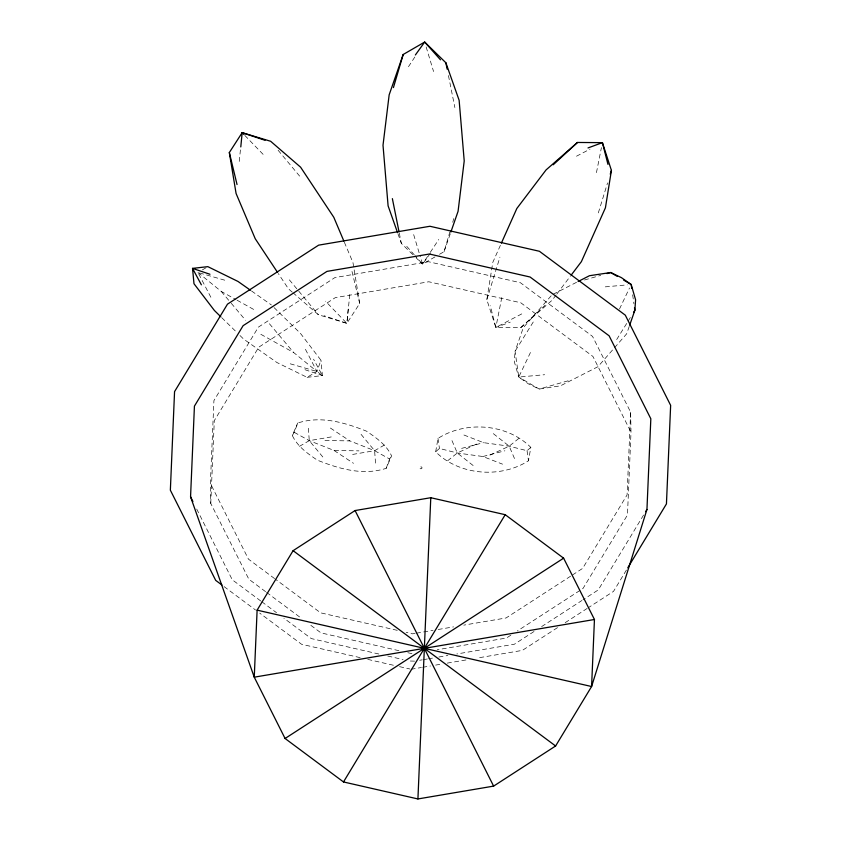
<?xml version="1.0" encoding="UTF-8"?>
<svg xmlns="http://www.w3.org/2000/svg" width="841" height="841" viewBox="0 0 841 841"><rect width="100%" height="100%" fill="white"/><g stroke="black" fill="none" stroke-linecap="round" stroke-linejoin="round"><path stroke-width="0.63" stroke-dasharray="4.21 3.15" d="M265.577 591.654L248.852 579.207L210.765 503.454L210.376 483.407L213.919 400.6L258.366 327.138L334.928 277.572L428.437 261.709L520.379 282.702L592.537 336.389L630.624 412.143L631.002 432.19L627.47 514.997L583.023 588.458L517.394 630.95M210.765 503.454L214.297 420.658L258.755 347.196L335.317 297.63L428.826 281.767L520.768 302.76L592.926 356.447L631.002 432.19M630.624 412.143L627.081 494.939L582.634 568.4L571.701 575.486M348.237 309.067L346.86 323.343L318.392 314.744L293.267 293.004M239.254 161.43L240.642 147.669M349.772 294.571L346.86 323.343L323.964 315.69M556.101 295.002L552.148 300.216L520.768 327.643L495.843 327.464L486.823 299.69L492.815 262.308L500.826 244.363M435.67 451.785L437.993 438.413C465.83 420.521 507.302 423.696 530.818 447.391L528.495 460.763C500.647 478.666 459.186 475.491 435.67 451.785L439.444 448.463L457.294 452.994L482.892 456.516L502.54 464.169M501.793 297.472L495.843 327.464L510.235 322.166M596.448 172.636L601.41 147.638M439.528 254.287L444.059 251.659L449.83 232.053M452.71 222.245L453.793 218.576M486.823 299.69L499.922 257.199M598.319 212.91L607.559 182.917M444.059 251.659L450.429 233.325M629.236 326.424L626.64 333.856L613.972 348.353M274.071 307.596L300.531 333.478L320.957 360.253L316.952 371.48L307.091 377.325L276.941 362.534L243.606 339.07L239.958 335.496M292.3 435.459L294.266 432.348L297.725 423.023C320.936 415.454 344.799 422.539 366.581 431.202C376.358 437.93 386.418 444.784 391.591 455.896L386.166 468.332C362.955 475.901 339.091 468.815 317.299 460.153C307.533 453.425 297.472 446.571 292.3 435.459L297.725 423.023M386.166 468.332L389.625 459.007L391.591 455.896M530.44 352.516L518.75 377.062L528.526 383.948L539.218 389.047L560.463 385.84L597.94 366.718L613.131 349.32M619.481 309.057L629.51 288.011M643.575 515.049L598.266 589.919L583.023 599.791M626.408 570.082L613.52 591.381L588.258 607.738M533.247 322.008L515.06 351.265L514.324 361.735L518.75 377.062L539.218 389.047L570.419 380.143M616.674 339.564L627.449 322.219M628.122 321.136L630.824 316.805M344.379 242.282L352.947 262.518L359.696 303.464L346.86 323.343L325.499 301.204M408.474 66.691L415.517 55.979M427.48 256.621L422.55 264.116L416.106 257.819M430.298 252.332L438.76 239.475M430.413 253.183L422.55 264.116L415.065 255.706M556.889 293.961L570.324 276.237M551.139 295.822L523.291 327.706L515.06 351.265L518.75 377.062L544.642 374.718M520.768 327.643L545.031 305.325M463.938 435.007L483.586 442.671L509.194 446.182L527.044 450.713L530.818 447.391M447.601 460.794L457.294 452.994L476.9 443.89M518.886 438.382L509.194 446.182L489.588 455.286M570.608 576.19L506.072 617.967L463.801 625.136M510.834 635.197L506.45 638.025L437.278 649.757M534.014 631.517L514.408 644.206L456.8 653.983M541.636 626.587L581.93 600.495M557.509 627.638L522.366 650.387L477.068 658.072M565.194 622.666L587.165 608.442M202.376 269.908L207.853 266.65M434.997 256.904L422.55 264.116L419.953 255.517M299.438 446.35L309.278 440.652L331.585 436.868M384.453 445.005L374.613 450.702L352.305 454.487M576.505 156.205L590.014 149.13M521.735 313.903L495.843 327.464L490.292 305.735M553.126 294.276L576.968 282.103M584.495 280L600.716 275.375M461.625 448.379L483.586 442.671M482.892 456.516L504.863 450.797M415.118 633.399L412.563 633.83L406.171 632.369M416.4 633.178L433.052 630.351M438.182 629.488L453.551 626.881M414.55 661.142L409.441 660.994M419.68 660.269L422.235 659.838M423.517 659.628L427.354 658.976M428.637 658.755L432.474 658.104M438.876 657.021L447.843 655.496M411.049 669.268L421.404 667.512M422.697 667.291L430.466 665.977M435.638 665.094L442.114 664.001M447.286 663.118L466.702 659.828M307.091 377.325L322.408 375.591L320.957 360.253M605.289 286.855L627.291 284.857M324.973 440.484L349.856 440.905L374.613 450.702L389.625 459.007M294.266 432.348L309.278 440.652L334.035 450.45L358.918 450.871M397.236 630.33L320.621 612.837L275.648 579.375M398.897 650.682L320.999 632.895L308.458 623.559M407.832 652.721L412.942 653.888M378.849 654.014L311.296 638.582L283.901 618.198M387.775 656.043L403.07 659.544M360.137 657.641L301.593 644.28L259.69 613.1M367.769 659.386L394.503 665.494M399.591 666.65L409.777 668.973M210.86 297.262L197.992 272.505L224.715 280.179M290.229 363.806L316.952 371.48L322.408 375.591L313.567 359.17M304.999 369.714L322.408 375.591M197.992 272.505L221.225 291.406L235.964 299.596M237.088 300.226L254.098 309.677M260.847 334.308L293.719 352.579L316.952 371.48L304.085 346.723M330.397 428.048L349.856 440.905M334.035 450.45L353.493 463.307M251.543 290.986L271.338 304.915M274.608 578.597L248.463 559.149L210.376 483.407M266.629 592.432L301.131 618.103M260.721 600.958L232.274 579.785L196.437 508.511M261.772 601.736L276.531 612.711M224.074 586.597L255.496 609.977M493.341 433.651L509.194 446.182L515.123 460.016M473.136 465.525L457.294 452.994L451.354 439.16M292.3 292.174L288.431 288.82L278.329 273.577M397.94 233.724L401.357 243.417L415.181 256.915M221.709 317.646L236.31 331.922M244.836 135.433L263.538 154.807M406.75 246.35L414.235 254.77M269.414 323.753L293.719 352.579M221.225 291.406L230.445 302.34M231.286 303.328L245.53 320.232M278.098 150.234L299.648 176.137M289.378 279.864L318.392 314.744M361.073 434.366L374.613 450.702L375.675 465.126M322.818 456.989L309.278 440.652L308.216 426.229M426.156 46.97L433.567 71.538M413.667 234.628L419.585 254.287M352.001 271.475L359.696 303.464M448.442 75.553L454.865 107.532M399.307 233.178L401.357 243.417M527.044 450.713L528.495 460.763M437.993 438.413L439.444 448.463M632.653 294.823L633.935 303.853M420.09 468.521A1.125 0.978 -1.1 0 0 421.972 468.069A1.125 0.978 -1.1 0 0 420.595 466.881A1.125 0.978 -1.1 0 0 420.09 468.521"/><path stroke-width="1.26" d="M190.56 496.821L194.429 406.129L243.112 325.677L326.97 271.391L429.394 254.024L530.082 277.015L609.115 335.811L650.829 418.776L646.95 509.467L591.591 686.519L555.607 745.988L493.625 786.114L417.924 798.95L343.496 781.951L285.078 738.493L254.255 677.173L190.56 496.821L192.915 501.499M425.336 648.558L591.591 686.519L594.45 619.491L563.617 558.172L505.21 514.703L430.781 497.714L355.081 510.55L293.099 550.676L257.115 610.145L254.255 677.173L423.349 648.506M417.924 798.95L424.316 649.22M424.39 647.444L430.781 497.714M240.789 146.933L242.166 132.668L270.634 141.267L300.594 167.18L333.793 217.283L343.874 241.094M501.362 243.165L516.847 208.473L546.093 169.893L577.483 142.465L602.408 142.644L611.418 170.418L605.425 207.801L581.394 261.635L571.123 275.196M393.43 87.601L403.175 54.507L424.684 42.05L445.867 62.76L459.133 100.289L464.221 160.925L458.072 211.322L450.85 232.105M610.261 174.171L611.418 170.418M403.175 54.507L389.162 94.844L383.012 145.241L388.1 205.877L397.509 232.515M629.667 325.183L634.86 310.297L635.596 299.827L631.181 284.5L621.394 277.625L610.703 272.526L589.457 275.722L578.103 281.525M343.496 781.951L423.875 649.115M424.831 647.549L505.21 514.703M645.604 511.696L646.95 509.467M627.764 567.833L666.44 503.927L670.645 405.351L625.305 315.175L539.407 251.27L429.951 226.271L318.634 245.151L227.48 304.158L174.56 391.612L170.355 490.187L215.695 580.364L221.982 585.042M633.515 312.474L634.86 310.297L634.492 307.722M277.604 272.484L255.233 238.728L236.079 193.483L229.33 152.536L242.166 132.668L265.073 140.31M415.38 54.97L424.684 42.05L440.484 59.816M553.21 164.783L577.483 142.465M285.078 738.493L423.528 648.863M425.168 647.801L563.617 558.172M588.006 147.942L602.408 142.644L607.959 164.373M606.96 273.588L610.703 272.526L617.168 276.311M425.357 648.159L594.45 619.491M257.115 610.145L423.37 648.106M209.945 274.261L192.536 268.384L193.987 283.732L214.413 310.497L220.794 316.752M623.633 280.085L631.181 284.5L631.728 288.368M250.502 290.25L238.003 281.451L207.853 266.65L192.536 268.384L201.377 284.815M293.099 550.676L423.58 647.759M425.125 648.905L555.607 745.988M242.166 132.668L243.943 134.507M355.081 510.55L423.948 647.517M424.758 649.147L493.625 786.114M229.33 152.536L237.036 184.526M445.867 62.76L447.149 69.151M392.369 198.634L399.044 231.895"/></g></svg>
